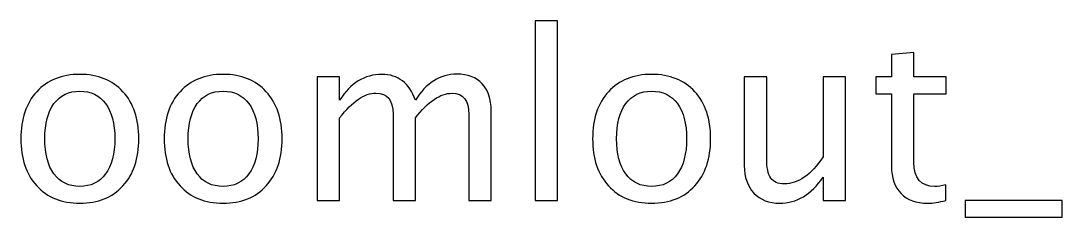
# Model space of a CAD drawing. Header units: centimetres. Extents: x -67 to 67, y -62 to 59.
# Drawn here: x -47.15 to -35.34, y 56.48 to 58.71 of the extents above; entities that cross this region are included whole.
import ezdxf

# ---------------------------------------------------------------- set-up
doc = ezdxf.new("R2010")
doc.units = ezdxf.units.CM
doc.header["$MEASUREMENT"] = 0
doc.layers.add('Layer 1', color=7, linetype='Continuous')

msp = doc.modelspace()

# ---------------------------------------------------------------- linework, layer by layer
at = {"layer": 'Layer 1'}
for points, knots in [([(-41.31636, 56.67044), (-41.31636, 56.67044), (-41.31636, 58.71037), (-41.31636, 58.71037), (-41.31636, 58.71037), (-41.31636, 58.71037), (-41.06236, 58.71037), (-41.06236, 58.71037), (-41.06236, 58.71037), (-41.06236, 58.71037), (-41.06236, 56.67044), (-41.06236, 56.67044), (-41.06236, 56.67044), (-41.06236, 56.67044), (-41.31636, 56.67044), (-41.31636, 56.67044)], [0, 0, 0, 0, 0.2, 0.2, 0.2, 0.2, 0.4, 0.4, 0.4, 0.4, 0.6, 0.6, 0.6, 0.6, 1, 1, 1, 1]), ([(-36.65706, 56.67088), (-36.73555, 56.64927), (-36.8039, 56.63869), (-36.86167, 56.63869), (-36.86167, 56.63869), (-36.99132, 56.63869), (-37.0923, 56.67573), (-37.16462, 56.74981), (-37.16462, 56.74981), (-37.23738, 56.8239), (-37.27354, 56.92664), (-37.27354, 57.0585), (-37.27354, 57.0585), (-37.27354, 57.0585), (-37.27354, 57.88223), (-37.27354, 57.88223), (-37.27354, 57.88223), (-37.27354, 57.88223), (-37.44904, 57.88223), (-37.44904, 57.88223), (-37.44904, 57.88223), (-37.44904, 57.88223), (-37.44904, 58.07273), (-37.44904, 58.07273), (-37.44904, 58.07273), (-37.44904, 58.07273), (-37.27354, 58.07273), (-37.27354, 58.07273), (-37.27354, 58.07273), (-37.27354, 58.07273), (-37.27354, 58.32629), (-37.27354, 58.32629), (-37.27354, 58.32629), (-37.27354, 58.32629), (-37.01954, 58.35054), (-37.01954, 58.35054), (-37.01954, 58.35054), (-37.01954, 58.35054), (-37.01954, 58.07273), (-37.01954, 58.07273), (-37.01954, 58.07273), (-37.01954, 58.07273), (-36.65177, 58.07273), (-36.65177, 58.07273), (-36.65177, 58.07273), (-36.65177, 58.07273), (-36.65177, 57.88223), (-36.65177, 57.88223), (-36.65177, 57.88223), (-36.65177, 57.88223), (-37.01954, 57.88223), (-37.01954, 57.88223), (-37.01954, 57.88223), (-37.01954, 57.88223), (-37.01954, 57.10436), (-37.01954, 57.10436), (-37.01954, 57.10436), (-37.01954, 56.92091), (-36.93972, 56.82919), (-36.78053, 56.82919), (-36.78053, 56.82919), (-36.74658, 56.82919), (-36.70557, 56.83492), (-36.65706, 56.84595), (-36.65706, 56.84595), (-36.65706, 56.84595), (-36.65706, 56.67088), (-36.65706, 56.67088)], [0, 0, 0, 0, 0.05555556, 0.05555556, 0.05555556, 0.05555556, 0.11111111, 0.11111111, 0.11111111, 0.11111111, 0.16666667, 0.16666667, 0.16666667, 0.16666667, 0.22222222, 0.22222222, 0.22222222, 0.22222222, 0.27777778, 0.27777778, 0.27777778, 0.27777778, 0.33333333, 0.33333333, 0.33333333, 0.33333333, 0.38888889, 0.38888889, 0.38888889, 0.38888889, 0.44444444, 0.44444444, 0.44444444, 0.44444444, 0.5, 0.5, 0.5, 0.5, 0.55555556, 0.55555556, 0.55555556, 0.55555556, 0.61111111, 0.61111111, 0.61111111, 0.61111111, 0.66666667, 0.66666667, 0.66666667, 0.66666667, 0.72222222, 0.72222222, 0.72222222, 0.72222222, 0.77777778, 0.77777778, 0.77777778, 0.77777778, 0.83333333, 0.83333333, 0.83333333, 0.83333333, 0.88888889, 0.88888889, 0.88888889, 0.88888889, 1, 1, 1, 1]), ([(-46.47925, 56.63869), (-46.68518, 56.63869), (-46.84834, 56.70439), (-46.96829, 56.8358), (-46.96829, 56.8358), (-47.08867, 56.96721), (-47.14865, 57.14581), (-47.14865, 57.37114), (-47.14865, 57.37114), (-47.14865, 57.59604), (-47.08867, 57.77419), (-46.96829, 57.90516), (-46.96829, 57.90516), (-46.84834, 58.03613), (-46.68518, 58.10183), (-46.47925, 58.10183), (-46.47925, 58.10183), (-46.27332, 58.10183), (-46.11016, 58.03613), (-45.99021, 57.90516), (-45.99021, 57.90516), (-45.86983, 57.77419), (-45.80986, 57.59604), (-45.80986, 57.37114), (-45.80986, 57.37114), (-45.80986, 57.14581), (-45.86983, 56.96721), (-45.99021, 56.8358), (-45.99021, 56.8358), (-46.11016, 56.70439), (-46.27332, 56.63869), (-46.47925, 56.63869)], [0, 0, 0, 0, 0.11111111, 0.11111111, 0.11111111, 0.11111111, 0.22222222, 0.22222222, 0.22222222, 0.22222222, 0.33333333, 0.33333333, 0.33333333, 0.33333333, 0.44444444, 0.44444444, 0.44444444, 0.44444444, 0.55555556, 0.55555556, 0.55555556, 0.55555556, 0.66666667, 0.66666667, 0.66666667, 0.66666667, 0.77777778, 0.77777778, 0.77777778, 0.77777778, 1, 1, 1, 1]), ([(-44.85383, 56.63869), (-45.05976, 56.63869), (-45.22292, 56.70439), (-45.34287, 56.8358), (-45.34287, 56.8358), (-45.46325, 56.96721), (-45.52323, 57.14581), (-45.52323, 57.37114), (-45.52323, 57.37114), (-45.52323, 57.59604), (-45.46325, 57.77419), (-45.34287, 57.90516), (-45.34287, 57.90516), (-45.22292, 58.03613), (-45.05976, 58.10183), (-44.85383, 58.10183), (-44.85383, 58.10183), (-44.6479, 58.10183), (-44.48474, 58.03613), (-44.36479, 57.90516), (-44.36479, 57.90516), (-44.24441, 57.77419), (-44.18444, 57.59604), (-44.18444, 57.37114), (-44.18444, 57.37114), (-44.18444, 57.14581), (-44.24441, 56.96721), (-44.36479, 56.8358), (-44.36479, 56.8358), (-44.48474, 56.70439), (-44.6479, 56.63869), (-44.85383, 56.63869)], [0, 0, 0, 0, 0.11111111, 0.11111111, 0.11111111, 0.11111111, 0.22222222, 0.22222222, 0.22222222, 0.22222222, 0.33333333, 0.33333333, 0.33333333, 0.33333333, 0.44444444, 0.44444444, 0.44444444, 0.44444444, 0.55555556, 0.55555556, 0.55555556, 0.55555556, 0.66666667, 0.66666667, 0.66666667, 0.66666667, 0.77777778, 0.77777778, 0.77777778, 0.77777778, 1, 1, 1, 1]), ([(-43.78668, 56.67044), (-43.78668, 56.67044), (-43.78668, 58.07273), (-43.78668, 58.07273), (-43.78668, 58.07273), (-43.78668, 58.07273), (-43.53268, 58.07273), (-43.53268, 58.07273), (-43.53268, 58.07273), (-43.53268, 58.07273), (-43.53268, 57.80771), (-43.53268, 57.80771), (-43.53268, 57.80771), (-43.40877, 58.00394), (-43.25002, 58.10183), (-43.05555, 58.10183), (-43.05555, 58.10183), (-42.86814, 58.10183), (-42.7407, 58.00394), (-42.67279, 57.80771), (-42.67279, 57.80771), (-42.5524, 58.0057), (-42.39541, 58.10448), (-42.20271, 58.10448), (-42.20271, 58.10448), (-42.07968, 58.10448), (-41.98399, 58.06832), (-41.91564, 57.99556), (-41.91564, 57.99556), (-41.84729, 57.9228), (-41.81289, 57.82094), (-41.81289, 57.68997), (-41.81289, 57.68997), (-41.81289, 57.68997), (-41.81289, 56.67044), (-41.81289, 56.67044), (-41.81289, 56.67044), (-41.81289, 56.67044), (-42.06689, 56.67044), (-42.06689, 56.67044), (-42.06689, 56.67044), (-42.06689, 56.67044), (-42.06689, 57.64807), (-42.06689, 57.64807), (-42.06689, 57.64807), (-42.06689, 57.80771), (-42.13039, 57.88752), (-42.25739, 57.88752), (-42.25739, 57.88752), (-42.38924, 57.88752), (-42.52771, 57.79448), (-42.67279, 57.60795), (-42.67279, 57.60795), (-42.67279, 57.60795), (-42.67279, 56.67044), (-42.67279, 56.67044), (-42.67279, 56.67044), (-42.67279, 56.67044), (-42.92679, 56.67044), (-42.92679, 56.67044), (-42.92679, 56.67044), (-42.92679, 56.67044), (-42.92679, 57.64896), (-42.92679, 57.64896), (-42.92679, 57.64896), (-42.92679, 57.80991), (-42.99117, 57.89017), (-43.12037, 57.89017), (-43.12037, 57.89017), (-43.24869, 57.89017), (-43.38628, 57.79668), (-43.53268, 57.60927), (-43.53268, 57.60927), (-43.53268, 57.60927), (-43.53268, 56.67044), (-43.53268, 56.67044), (-43.53268, 56.67044), (-43.53268, 56.67044), (-43.78668, 56.67044), (-43.78668, 56.67044)], [0, 0, 0, 0, 0.04761905, 0.04761905, 0.04761905, 0.04761905, 0.0952381, 0.0952381, 0.0952381, 0.0952381, 0.14285714, 0.14285714, 0.14285714, 0.14285714, 0.19047619, 0.19047619, 0.19047619, 0.19047619, 0.23809524, 0.23809524, 0.23809524, 0.23809524, 0.28571429, 0.28571429, 0.28571429, 0.28571429, 0.33333333, 0.33333333, 0.33333333, 0.33333333, 0.38095238, 0.38095238, 0.38095238, 0.38095238, 0.42857143, 0.42857143, 0.42857143, 0.42857143, 0.47619048, 0.47619048, 0.47619048, 0.47619048, 0.52380952, 0.52380952, 0.52380952, 0.52380952, 0.57142857, 0.57142857, 0.57142857, 0.57142857, 0.61904762, 0.61904762, 0.61904762, 0.61904762, 0.66666667, 0.66666667, 0.66666667, 0.66666667, 0.71428571, 0.71428571, 0.71428571, 0.71428571, 0.76190476, 0.76190476, 0.76190476, 0.76190476, 0.80952381, 0.80952381, 0.80952381, 0.80952381, 0.85714286, 0.85714286, 0.85714286, 0.85714286, 0.9047619, 0.9047619, 0.9047619, 0.9047619, 1, 1, 1, 1]), ([(-39.99345, 56.63869), (-40.19938, 56.63869), (-40.36254, 56.70439), (-40.48249, 56.8358), (-40.48249, 56.8358), (-40.60287, 56.96721), (-40.66285, 57.14581), (-40.66285, 57.37114), (-40.66285, 57.37114), (-40.66285, 57.59604), (-40.60287, 57.77419), (-40.48249, 57.90516), (-40.48249, 57.90516), (-40.36254, 58.03613), (-40.19938, 58.10183), (-39.99345, 58.10183), (-39.99345, 58.10183), (-39.78752, 58.10183), (-39.62436, 58.03613), (-39.50441, 57.90516), (-39.50441, 57.90516), (-39.38403, 57.77419), (-39.32406, 57.59604), (-39.32406, 57.37114), (-39.32406, 57.37114), (-39.32406, 57.14581), (-39.38403, 56.96721), (-39.50441, 56.8358), (-39.50441, 56.8358), (-39.62436, 56.70439), (-39.78752, 56.63869), (-39.99345, 56.63869)], [0, 0, 0, 0, 0.11111111, 0.11111111, 0.11111111, 0.11111111, 0.22222222, 0.22222222, 0.22222222, 0.22222222, 0.33333333, 0.33333333, 0.33333333, 0.33333333, 0.44444444, 0.44444444, 0.44444444, 0.44444444, 0.55555556, 0.55555556, 0.55555556, 0.55555556, 0.66666667, 0.66666667, 0.66666667, 0.66666667, 0.77777778, 0.77777778, 0.77777778, 0.77777778, 1, 1, 1, 1]), ([(-38.04788, 56.67044), (-38.04788, 56.67044), (-38.04788, 56.93414), (-38.04788, 56.93414), (-38.04788, 56.93414), (-38.18326, 56.73703), (-38.34775, 56.63869), (-38.54089, 56.63869), (-38.54089, 56.63869), (-38.66348, 56.63869), (-38.76094, 56.67705), (-38.83326, 56.75422), (-38.83326, 56.75422), (-38.90602, 56.83139), (-38.94218, 56.93502), (-38.94218, 57.06599), (-38.94218, 57.06599), (-38.94218, 57.06599), (-38.94218, 58.07273), (-38.94218, 58.07273), (-38.94218, 58.07273), (-38.94218, 58.07273), (-38.68818, 58.07273), (-38.68818, 58.07273), (-38.68818, 58.07273), (-38.68818, 58.07273), (-38.68818, 57.14889), (-38.68818, 57.14889), (-38.68818, 57.14889), (-38.68818, 57.0435), (-38.67274, 56.96898), (-38.64231, 56.92488), (-38.64231, 56.92488), (-38.61145, 56.88034), (-38.56029, 56.85829), (-38.48842, 56.85829), (-38.48842, 56.85829), (-38.33319, 56.85829), (-38.18591, 56.96016), (-38.04788, 57.16433), (-38.04788, 57.16433), (-38.04788, 57.16433), (-38.04788, 58.07273), (-38.04788, 58.07273), (-38.04788, 58.07273), (-38.04788, 58.07273), (-37.79389, 58.07273), (-37.79389, 58.07273), (-37.79389, 58.07273), (-37.79389, 58.07273), (-37.79389, 56.67044), (-37.79389, 56.67044), (-37.79389, 56.67044), (-37.79389, 56.67044), (-38.04788, 56.67044), (-38.04788, 56.67044)], [0, 0, 0, 0, 0.06666667, 0.06666667, 0.06666667, 0.06666667, 0.13333333, 0.13333333, 0.13333333, 0.13333333, 0.2, 0.2, 0.2, 0.2, 0.26666667, 0.26666667, 0.26666667, 0.26666667, 0.33333333, 0.33333333, 0.33333333, 0.33333333, 0.4, 0.4, 0.4, 0.4, 0.46666667, 0.46666667, 0.46666667, 0.46666667, 0.53333333, 0.53333333, 0.53333333, 0.53333333, 0.6, 0.6, 0.6, 0.6, 0.66666667, 0.66666667, 0.66666667, 0.66666667, 0.73333333, 0.73333333, 0.73333333, 0.73333333, 0.8, 0.8, 0.8, 0.8, 0.86666667, 0.86666667, 0.86666667, 0.86666667, 1, 1, 1, 1]), ([(-46.47969, 56.82919), (-46.35401, 56.82919), (-46.25612, 56.87637), (-46.18645, 56.97118), (-46.18645, 56.97118), (-46.11721, 57.06555), (-46.08238, 57.19917), (-46.08238, 57.37114), (-46.08238, 57.37114), (-46.08238, 57.54268), (-46.11721, 57.67586), (-46.18645, 57.77022), (-46.18645, 57.77022), (-46.25612, 57.86415), (-46.35401, 57.91133), (-46.47969, 57.91133), (-46.47969, 57.91133), (-46.60581, 57.91133), (-46.7037, 57.86415), (-46.7725, 57.77022), (-46.7725, 57.77022), (-46.84173, 57.67586), (-46.87612, 57.54268), (-46.87612, 57.37114), (-46.87612, 57.37114), (-46.87612, 57.19917), (-46.84173, 57.06555), (-46.7725, 56.97118), (-46.7725, 56.97118), (-46.7037, 56.87637), (-46.60581, 56.82919), (-46.47969, 56.82919)], [0, 0, 0, 0, 0.11111111, 0.11111111, 0.11111111, 0.11111111, 0.22222222, 0.22222222, 0.22222222, 0.22222222, 0.33333333, 0.33333333, 0.33333333, 0.33333333, 0.44444444, 0.44444444, 0.44444444, 0.44444444, 0.55555556, 0.55555556, 0.55555556, 0.55555556, 0.66666667, 0.66666667, 0.66666667, 0.66666667, 0.77777778, 0.77777778, 0.77777778, 0.77777778, 1, 1, 1, 1]), ([(-44.85427, 56.82919), (-44.72859, 56.82919), (-44.6307, 56.87637), (-44.56103, 56.97118), (-44.56103, 56.97118), (-44.49179, 57.06555), (-44.45696, 57.19917), (-44.45696, 57.37114), (-44.45696, 57.37114), (-44.45696, 57.54268), (-44.49179, 57.67586), (-44.56103, 57.77022), (-44.56103, 57.77022), (-44.6307, 57.86415), (-44.72859, 57.91133), (-44.85427, 57.91133), (-44.85427, 57.91133), (-44.98039, 57.91133), (-45.07828, 57.86415), (-45.14708, 57.77022), (-45.14708, 57.77022), (-45.21631, 57.67586), (-45.2507, 57.54268), (-45.2507, 57.37114), (-45.2507, 57.37114), (-45.2507, 57.19917), (-45.21631, 57.06555), (-45.14708, 56.97118), (-45.14708, 56.97118), (-45.07828, 56.87637), (-44.98039, 56.82919), (-44.85427, 56.82919)], [0, 0, 0, 0, 0.11111111, 0.11111111, 0.11111111, 0.11111111, 0.22222222, 0.22222222, 0.22222222, 0.22222222, 0.33333333, 0.33333333, 0.33333333, 0.33333333, 0.44444444, 0.44444444, 0.44444444, 0.44444444, 0.55555556, 0.55555556, 0.55555556, 0.55555556, 0.66666667, 0.66666667, 0.66666667, 0.66666667, 0.77777778, 0.77777778, 0.77777778, 0.77777778, 1, 1, 1, 1]), ([(-39.99389, 56.82919), (-39.86821, 56.82919), (-39.77032, 56.87637), (-39.70065, 56.97118), (-39.70065, 56.97118), (-39.63141, 57.06555), (-39.59658, 57.19917), (-39.59658, 57.37114), (-39.59658, 57.37114), (-39.59658, 57.54268), (-39.63141, 57.67586), (-39.70065, 57.77022), (-39.70065, 57.77022), (-39.77032, 57.86415), (-39.86821, 57.91133), (-39.99389, 57.91133), (-39.99389, 57.91133), (-40.12001, 57.91133), (-40.2179, 57.86415), (-40.2867, 57.77022), (-40.2867, 57.77022), (-40.35593, 57.67586), (-40.39032, 57.54268), (-40.39032, 57.37114), (-40.39032, 57.37114), (-40.39032, 57.19917), (-40.35593, 57.06555), (-40.2867, 56.97118), (-40.2867, 56.97118), (-40.2179, 56.87637), (-40.12001, 56.82919), (-39.99389, 56.82919)], [0, 0, 0, 0, 0.11111111, 0.11111111, 0.11111111, 0.11111111, 0.22222222, 0.22222222, 0.22222222, 0.22222222, 0.33333333, 0.33333333, 0.33333333, 0.33333333, 0.44444444, 0.44444444, 0.44444444, 0.44444444, 0.55555556, 0.55555556, 0.55555556, 0.55555556, 0.66666667, 0.66666667, 0.66666667, 0.66666667, 0.77777778, 0.77777778, 0.77777778, 0.77777778, 1, 1, 1, 1]), ([(-36.43746, 56.47994), (-36.43746, 56.47994), (-36.43746, 56.67044), (-36.43746, 56.67044), (-36.43746, 56.67044), (-36.43746, 56.67044), (-35.33679, 56.67044), (-35.33679, 56.67044), (-35.33679, 56.67044), (-35.33679, 56.67044), (-35.33679, 56.47994), (-35.33679, 56.47994), (-35.33679, 56.47994), (-35.33679, 56.47994), (-36.43746, 56.47994), (-36.43746, 56.47994)], [0, 0, 0, 0, 0.2, 0.2, 0.2, 0.2, 0.4, 0.4, 0.4, 0.4, 0.6, 0.6, 0.6, 0.6, 1, 1, 1, 1])]:
    msp.add_open_spline(points, degree=3, knots=knots, dxfattribs=at)

doc.saveas('drawing.dxf')
